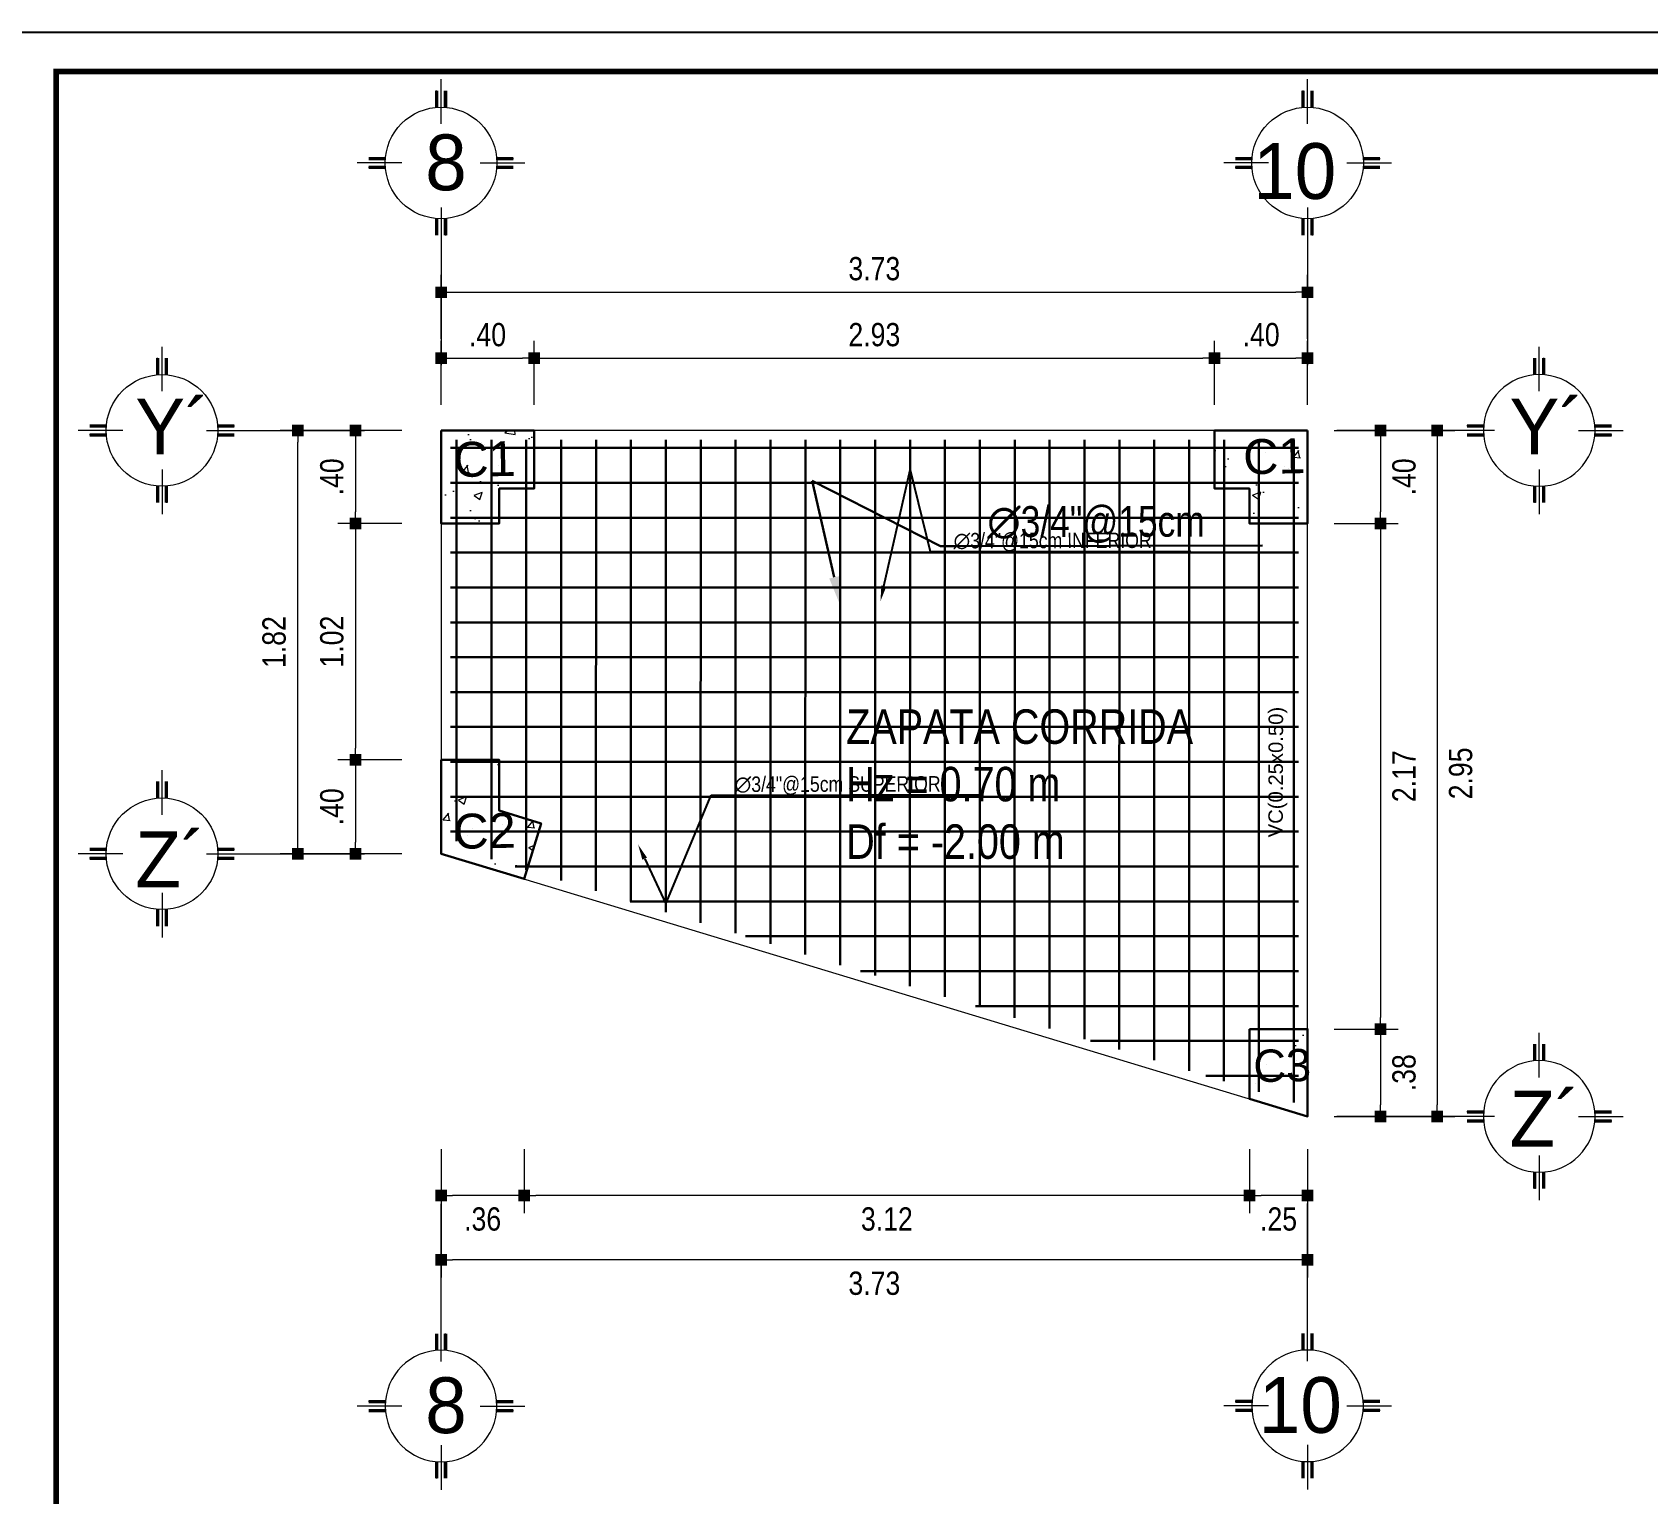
# Model space of a CAD drawing. Header units: millimetres. Extents: x -3570 to 5754, y -12788176 to 1214.
# Drawn here: x 3316.53 to 3330.42, y 1138.35 to 1150.92 of the extents above; entities that cross this region are included whole.
import ezdxf
from ezdxf import colors
from ezdxf.entities.mleader import LeaderData, LeaderLine
from ezdxf.math import Vec2, Vec3

# ---------------------------------------------------------------- set-up
doc = ezdxf.new("R2010")
doc.units = ezdxf.units.MM
doc.linetypes.add('ACAD_ISO04W100', pattern=[30, 24, -3, 0, -3])
doc.layers.add('.D1 cotas', color=1, linetype='Continuous')
doc.layers.add('.D1 Texto', color=7, linetype='Continuous')
for name, color, linetype, lineweight in [('49. EJES.', 152, 'Continuous', 5), ('COTAS & TEXTOS', 131, 'Continuous', 0), ('MEMBR', 250, 'Continuous', 25), ('SGE_0.05', 8, 'Continuous', 0), ('Texto', 7, 'Continuous', 5), ('TEXTOS', 2, 'Continuous', 20)]:
    doc.layers.add(name, color=color, linetype=linetype, lineweight=lineweight)
doc.styles.add('Anot 2mm', font='ARIALN.TTF', dxfattribs={"height": 0.002})
doc.styles.add('ARIAL', font='arial.ttf')
doc.styles.add('arial narrow', font='ARIALN.TTF')
doc.styles.add('nemi', font='GOTHIC.TTF')
doc.styles.get("Standard").update_dxf_attribs({"font": 'arial.ttf'})
doc.dimstyles.new('ROMAN50', dxfattribs={"dimtxt": 0.1, "dimasz": 0.05, "dimexe": 0.075, "dimexo": 0.05, "dimgap": 0.05, "dimtad": 2, "dimzin": 4, "dimdsep": 46, "dimtxsty": 'arial narrow', "dimblk": 'BOXFILLED', "dimcen": 0.07, "dimclrd": 142, "dimclre": 142, "dimclrt": 2, "dimaunit": 1, "dimadec": 0, "dimazin": 0, "dimtfac": 1, "dimtix": 1, "dimtmove": 0, "dimatfit": 3, "dimldrblk": 'BOXFILLED', "dimfxl": 0.2, "dimfxlon": 1, "dimtolj": 1, "dimtzin": 0, "dimlwd": 9, "dimlwe": 9, "dimarcsym": 0})

# ---------------------------------------------------------------- blocks, each defined once
blk = doc.blocks.new('C14')
at = {"layer": 'SGE_0.05'}
h = blk.add_hatch(dxfattribs=at)
h.set_pattern_fill('AR-CONC', color=8, scale=0.002)
h.paths.add_polyline_path([(3297.82, 1121.1203), (3298.1778, 1121.0118), (3298.2503, 1121.251), (3298.07, 1121.3057), (3298.07, 1121.5241), (3297.82, 1121.5241)])
h.paths.add_polyline_path([(3301.5461, 1120.3666), (3301.2961, 1120.3666), (3301.2961, 1120.0665), (3301.5461, 1119.9908)])
h.paths.add_polyline_path([(3301.5461, 1122.9409), (3301.1461, 1122.9409), (3301.1461, 1122.6909), (3301.2961, 1122.6909), (3301.2961, 1122.5409), (3301.5461, 1122.5409)])
h.paths.add_polyline_path([(3297.82, 1122.9409), (3297.82, 1122.5409), (3298.07, 1122.5409), (3298.07, 1122.6909), (3298.22, 1122.6909), (3298.22, 1122.9409)])
at = {"color": 5, "lineweight": 30, "elevation": 0}
for points in [[(3297.82, 1122.9409), (3297.82, 1122.5409), (3298.07, 1122.5409), (3298.07, 1122.6909), (3298.22, 1122.6909), (3298.22, 1122.9409), (3297.82, 1122.9409)], [(3297.82, 1121.5241), (3297.82, 1121.1203), (3298.1778, 1121.0118), (3298.2503, 1121.251), (3298.07, 1121.3057), (3298.07, 1121.5241), (3297.82, 1121.5241)]]:
    blk.add_lwpolyline(points, dxfattribs=at)
at = {"color": 5, "lineweight": 30}
for points in [[(3301.5461, 1122.9409), (3301.5461, 1122.5409), (3301.2961, 1122.5409), (3301.2961, 1122.6909), (3301.1461, 1122.6909), (3301.1461, 1122.9409), (3301.5461, 1122.9409)], [(3301.2961, 1120.3666), (3301.5461, 1120.3666), (3301.5461, 1119.9908), (3301.2961, 1120.0665), (3301.2961, 1120.3666)]]:
    blk.add_lwpolyline(points, dxfattribs=at)
at = {"layer": 'COTAS & TEXTOS', "color": 7, "attachment_point": 1, "rotation": 1.20422, "style": 'ARIAL'}
for s, insert, char_height, width in [('C1', (3297.8716, 1122.8899, -1333), 0.15, 0.065993), ('C1', (3301.2672, 1122.9017, -1333), 0.15, 0.065993), ('C2', (3297.8716, 1121.2909, -1333), 0.15, 0.070307), ('C3', (3301.3111, 1120.2767, -1235.5015), 0.13903, 0.061166)]:
    blk.add_mtext(s, dxfattribs=dict(at, insert=insert, char_height=char_height, width=width))
blk = doc.blocks.new('_BoxFilled')
at = {"color": 0, "linetype": 'ByBlock', "lineweight": -2}
blk.add_line((-0.5, 0), (-1, 0), dxfattribs=at)
at = {"color": 0, "linetype": 'ByBlock'}
blk.add_solid([(-0.5, 0.5), (0.5, 0.5), (-0.5, -0.5), (0.5, -0.5)], dxfattribs=at)
blk = doc.blocks.new('*D593')
at = {"color": 142, "lineweight": 9, "transparency": 16777216}
for p, q in [((3321.9451, 1144.2737), (3321.9451, 1144.5487)), ((3322.3451, 1144.2737), (3322.3451, 1144.5487)), ((3321.9951, 1144.4737), (3322.2951, 1144.4737))]:
    blk.add_line(p, q, dxfattribs=at)
at = {"layer": 'Defpoints', "color": 0, "lineweight": -2, "transparency": 16777216}
for p in [(3322.3451, 1144.4737), (3321.9451, 1144.1636), (3322.3451, 1144.1636)]:
    blk.add_point(p, dxfattribs=at)
at = {"color": 142, "lineweight": 9, "transparency": 16777216, "xscale": 0.05, "yscale": 0.05, "zscale": 0.05, "rotation": 180}
blk.add_blockref('_BoxFilled', (3321.9451, 1144.4737), dxfattribs=at)
at = {"color": 142, "lineweight": 9, "transparency": 16777216, "xscale": 0.05, "yscale": 0.05, "zscale": 0.05}
blk.add_blockref('_BoxFilled', (3322.3451, 1144.4737), dxfattribs=at)
at = {"color": 7, "lineweight": 20, "transparency": 16777216, "insert": (3322.1451, 1144.5748), "char_height": 0.1, "attachment_point": 5, "style": 'arial narrow'}
blk.add_mtext('\\A1;.40', dxfattribs=at)
blk = doc.blocks.new('*D594')
at = {"color": 142, "lineweight": 9, "transparency": 16777216}
for p, q in [((3322.3451, 1144.2737), (3322.3451, 1144.5487)), ((3325.2712, 1144.2737), (3325.2712, 1144.5487)), ((3322.3951, 1144.4737), (3325.2212, 1144.4737))]:
    blk.add_line(p, q, dxfattribs=at)
at = {"layer": 'Defpoints', "color": 0, "lineweight": -2, "transparency": 16777216}
for p in [(3325.2712, 1144.4737), (3322.3451, 1144.1636), (3325.2712, 1144.1636)]:
    blk.add_point(p, dxfattribs=at)
at = {"color": 142, "lineweight": 9, "transparency": 16777216, "xscale": 0.05, "yscale": 0.05, "zscale": 0.05, "rotation": 180}
blk.add_blockref('_BoxFilled', (3322.3451, 1144.4737), dxfattribs=at)
at = {"color": 142, "lineweight": 9, "transparency": 16777216, "xscale": 0.05, "yscale": 0.05, "zscale": 0.05}
blk.add_blockref('_BoxFilled', (3325.2712, 1144.4737), dxfattribs=at)
at = {"color": 7, "lineweight": 20, "transparency": 16777216, "insert": (3323.8081, 1144.5748), "char_height": 0.1, "attachment_point": 5, "style": 'arial narrow'}
blk.add_mtext('\\A1;2.93', dxfattribs=at)
blk = doc.blocks.new('*D595')
at = {"color": 142, "lineweight": 9, "transparency": 16777216}
for p, q in [((3325.2711, 1144.2737), (3325.2711, 1144.5487)), ((3325.6711, 1144.2737), (3325.6711, 1144.5487)), ((3325.3211, 1144.4737), (3325.6211, 1144.4737))]:
    blk.add_line(p, q, dxfattribs=at)
at = {"layer": 'Defpoints', "color": 0, "lineweight": -2, "transparency": 16777216}
for p in [(3325.6711, 1144.4737), (3325.2711, 1144.1636), (3325.6711, 1144.1636)]:
    blk.add_point(p, dxfattribs=at)
at = {"color": 142, "lineweight": 9, "transparency": 16777216, "xscale": 0.05, "yscale": 0.05, "zscale": 0.05, "rotation": 180}
blk.add_blockref('_BoxFilled', (3325.2711, 1144.4737), dxfattribs=at)
at = {"color": 142, "lineweight": 9, "transparency": 16777216, "xscale": 0.05, "yscale": 0.05, "zscale": 0.05}
blk.add_blockref('_BoxFilled', (3325.6711, 1144.4737), dxfattribs=at)
at = {"color": 7, "lineweight": 20, "transparency": 16777216, "insert": (3325.4711, 1144.5748), "char_height": 0.1, "attachment_point": 5, "style": 'arial narrow'}
blk.add_mtext('\\A1;.40', dxfattribs=at)
blk = doc.blocks.new('*D596')
at = {"color": 142, "lineweight": 9, "transparency": 16777216}
for p, q in [((3321.9451, 1144.5574), (3321.9451, 1144.8324)), ((3325.6711, 1144.5574), (3325.6711, 1144.8324)), ((3321.9951, 1144.7574), (3325.6211, 1144.7574))]:
    blk.add_line(p, q, dxfattribs=at)
at = {"layer": 'Defpoints', "color": 0, "lineweight": -2, "transparency": 16777216}
for p in [(3325.6711, 1144.7574), (3321.9451, 1143.8656), (3325.6711, 1143.8656)]:
    blk.add_point(p, dxfattribs=at)
at = {"color": 142, "lineweight": 9, "transparency": 16777216, "xscale": 0.05, "yscale": 0.05, "zscale": 0.05, "rotation": 180}
blk.add_blockref('_BoxFilled', (3321.9451, 1144.7574), dxfattribs=at)
at = {"color": 142, "lineweight": 9, "transparency": 16777216, "xscale": 0.05, "yscale": 0.05, "zscale": 0.05}
blk.add_blockref('_BoxFilled', (3325.6711, 1144.7574), dxfattribs=at)
at = {"color": 7, "lineweight": 20, "transparency": 16777216, "insert": (3323.8081, 1144.8585), "char_height": 0.1, "attachment_point": 5, "style": 'arial narrow'}
blk.add_mtext('\\A1;3.73', dxfattribs=at)
blk = doc.blocks.new('*D597')
at = {"color": 142, "lineweight": 9, "transparency": 16777216}
for p, q in [((3325.7849, 1144.1636), (3326.0599, 1144.1636)), ((3325.9849, 1144.1136), (3325.9849, 1143.8136)), ((3325.7849, 1143.7636), (3326.0599, 1143.7636))]:
    blk.add_line(p, q, dxfattribs=at)
at = {"layer": 'Defpoints', "color": 0, "lineweight": -2, "transparency": 16777216}
for p in [(3325.6711, 1144.1636), (3325.6711, 1143.7636), (3325.9849, 1143.7636)]:
    blk.add_point(p, dxfattribs=at)
at = {"color": 142, "lineweight": 9, "transparency": 16777216, "xscale": 0.05, "yscale": 0.05, "zscale": 0.05}
for p, rotation in [((3325.9849, 1144.1636), 90), ((3325.9849, 1143.7636), 270)]:
    blk.add_blockref('_BoxFilled', p, dxfattribs=dict(at, rotation=rotation))
at = {"color": 7, "lineweight": 20, "transparency": 16777216, "insert": (3326.0859, 1143.9636), "char_height": 0.1, "attachment_point": 5, "rotation": 90, "style": 'arial narrow'}
blk.add_mtext('\\A1;.40', dxfattribs=at)
blk = doc.blocks.new('*D598')
at = {"color": 142, "lineweight": 9, "transparency": 16777216}
for p, q in [((3325.7849, 1143.7636), (3326.0599, 1143.7636)), ((3325.9849, 1143.7136), (3325.9849, 1141.6393)), ((3325.7849, 1141.5893), (3326.0599, 1141.5893))]:
    blk.add_line(p, q, dxfattribs=at)
at = {"layer": 'Defpoints', "color": 0, "lineweight": -2, "transparency": 16777216}
for p in [(3325.6711, 1143.7636), (3325.6711, 1141.5893), (3325.9849, 1141.5893)]:
    blk.add_point(p, dxfattribs=at)
at = {"color": 142, "lineweight": 9, "transparency": 16777216, "xscale": 0.05, "yscale": 0.05, "zscale": 0.05}
for p, rotation in [((3325.9849, 1143.7636), 90), ((3325.9849, 1141.5893), 270)]:
    blk.add_blockref('_BoxFilled', p, dxfattribs=dict(at, rotation=rotation))
at = {"color": 7, "lineweight": 20, "transparency": 16777216, "insert": (3326.0851, 1142.6765), "char_height": 0.1, "attachment_point": 5, "rotation": 90, "style": 'arial narrow'}
blk.add_mtext('\\A1;2.17', dxfattribs=at)
blk = doc.blocks.new('*D599')
at = {"color": 142, "lineweight": 9, "transparency": 16777216}
for p, q in [((3325.7849, 1141.5893), (3326.0599, 1141.5893)), ((3325.9849, 1141.5393), (3325.9849, 1141.2635)), ((3325.7849, 1141.2135), (3326.0599, 1141.2135))]:
    blk.add_line(p, q, dxfattribs=at)
at = {"layer": 'Defpoints', "color": 0, "lineweight": -2, "transparency": 16777216}
for p in [(3325.6711, 1141.5893), (3325.6711, 1141.2135), (3325.9849, 1141.2135)]:
    blk.add_point(p, dxfattribs=at)
at = {"color": 142, "lineweight": 9, "transparency": 16777216, "xscale": 0.05, "yscale": 0.05, "zscale": 0.05}
for p, rotation in [((3325.9849, 1141.5893), 90), ((3325.9849, 1141.2135), 270)]:
    blk.add_blockref('_BoxFilled', p, dxfattribs=dict(at, rotation=rotation))
at = {"color": 7, "lineweight": 20, "transparency": 16777216, "insert": (3326.0859, 1141.4014), "char_height": 0.1, "attachment_point": 5, "rotation": 90, "style": 'arial narrow'}
blk.add_mtext('\\A1;.38', dxfattribs=at)
blk = doc.blocks.new('*D600')
at = {"color": 142, "lineweight": 9, "transparency": 16777216}
for p, q in [((3321.777, 1144.1636), (3321.502, 1144.1636)), ((3321.577, 1144.1136), (3321.577, 1143.8136)), ((3321.777, 1143.7636), (3321.502, 1143.7636))]:
    blk.add_line(p, q, dxfattribs=at)
at = {"layer": 'Defpoints', "color": 0, "lineweight": -2, "transparency": 16777216}
for p in [(3321.9451, 1144.1636), (3321.577, 1143.7636), (3321.9451, 1143.7636)]:
    blk.add_point(p, dxfattribs=at)
at = {"color": 142, "lineweight": 9, "transparency": 16777216, "xscale": 0.05, "yscale": 0.05, "zscale": 0.05}
for p, rotation in [((3321.577, 1144.1636), 90), ((3321.577, 1143.7636), 270)]:
    blk.add_blockref('_BoxFilled', p, dxfattribs=dict(at, rotation=rotation))
at = {"color": 7, "lineweight": 20, "transparency": 16777216, "insert": (3321.476, 1143.9636), "char_height": 0.1, "attachment_point": 5, "rotation": 90, "style": 'arial narrow'}
blk.add_mtext('\\A1;.40', dxfattribs=at)
blk = doc.blocks.new('*D601')
at = {"color": 142, "lineweight": 9, "transparency": 16777216}
for p, q in [((3321.777, 1143.7636), (3321.502, 1143.7636)), ((3321.577, 1143.7136), (3321.577, 1142.7969)), ((3321.777, 1142.7469), (3321.502, 1142.7469))]:
    blk.add_line(p, q, dxfattribs=at)
at = {"layer": 'Defpoints', "color": 0, "lineweight": -2, "transparency": 16777216}
for p in [(3321.9451, 1143.7636), (3321.577, 1142.7469), (3321.9451, 1142.7469)]:
    blk.add_point(p, dxfattribs=at)
at = {"color": 142, "lineweight": 9, "transparency": 16777216, "xscale": 0.05, "yscale": 0.05, "zscale": 0.05}
for p, rotation in [((3321.577, 1143.7636), 90), ((3321.577, 1142.7469), 270)]:
    blk.add_blockref('_BoxFilled', p, dxfattribs=dict(at, rotation=rotation))
at = {"color": 7, "lineweight": 20, "transparency": 16777216, "insert": (3321.476, 1143.2553), "char_height": 0.1, "attachment_point": 5, "rotation": 90, "style": 'arial narrow'}
blk.add_mtext('\\A1;1.02', dxfattribs=at)
blk = doc.blocks.new('*D602')
at = {"color": 142, "lineweight": 9, "transparency": 16777216}
for p, q in [((3321.777, 1142.7469), (3321.502, 1142.7469)), ((3321.577, 1142.6969), (3321.577, 1142.393)), ((3321.777, 1142.343), (3321.502, 1142.343))]:
    blk.add_line(p, q, dxfattribs=at)
at = {"layer": 'Defpoints', "color": 0, "lineweight": -2, "transparency": 16777216}
for p in [(3321.9451, 1142.7469), (3321.577, 1142.343), (3321.9451, 1142.343)]:
    blk.add_point(p, dxfattribs=at)
at = {"color": 142, "lineweight": 9, "transparency": 16777216, "xscale": 0.05, "yscale": 0.05, "zscale": 0.05}
for p, rotation in [((3321.577, 1142.7469), 90), ((3321.577, 1142.343), 270)]:
    blk.add_blockref('_BoxFilled', p, dxfattribs=dict(at, rotation=rotation))
at = {"color": 7, "lineweight": 20, "transparency": 16777216, "insert": (3321.476, 1142.545), "char_height": 0.1, "attachment_point": 5, "rotation": 90, "style": 'arial narrow'}
blk.add_mtext('\\A1;.40', dxfattribs=at)
blk = doc.blocks.new('*D603')
at = {"color": 142, "lineweight": 9, "transparency": 16777216}
for p, q in [((3325.4211, 1141.0729), (3325.4211, 1140.7979)), ((3325.6711, 1141.0729), (3325.6711, 1140.7979)), ((3325.6211, 1140.8729), (3325.4711, 1140.8729))]:
    blk.add_line(p, q, dxfattribs=at)
at = {"layer": 'Defpoints', "color": 0, "lineweight": -2, "transparency": 16777216}
for p in [(3325.4211, 1141.2893), (3325.6711, 1141.2135), (3325.4211, 1140.8729)]:
    blk.add_point(p, dxfattribs=at)
at = {"color": 142, "lineweight": 9, "transparency": 16777216, "xscale": 0.05, "yscale": 0.05, "zscale": 0.05, "rotation": 180}
blk.add_blockref('_BoxFilled', (3325.4211, 1140.8729), dxfattribs=at)
at = {"color": 142, "lineweight": 9, "transparency": 16777216, "xscale": 0.05, "yscale": 0.05, "zscale": 0.05}
blk.add_blockref('_BoxFilled', (3325.6711, 1140.8729), dxfattribs=at)
at = {"color": 7, "lineweight": 20, "transparency": 16777216, "insert": (3325.5461, 1140.7718), "char_height": 0.1, "attachment_point": 5, "style": 'arial narrow'}
blk.add_mtext('\\A1;.25', dxfattribs=at)
blk = doc.blocks.new('*D604')
at = {"color": 142, "lineweight": 9, "transparency": 16777216}
for p, q in [((3322.3028, 1141.0729), (3322.3028, 1140.7979)), ((3325.4211, 1141.0729), (3325.4211, 1140.7979)), ((3325.3711, 1140.8729), (3322.3528, 1140.8729))]:
    blk.add_line(p, q, dxfattribs=at)
at = {"layer": 'Defpoints', "color": 0, "lineweight": -2, "transparency": 16777216}
for p in [(3322.3028, 1142.2346), (3325.4211, 1141.2893), (3322.3028, 1140.8729)]:
    blk.add_point(p, dxfattribs=at)
at = {"color": 142, "lineweight": 9, "transparency": 16777216, "xscale": 0.05, "yscale": 0.05, "zscale": 0.05, "rotation": 180}
blk.add_blockref('_BoxFilled', (3322.3028, 1140.8729), dxfattribs=at)
at = {"color": 142, "lineweight": 9, "transparency": 16777216, "xscale": 0.05, "yscale": 0.05, "zscale": 0.05}
blk.add_blockref('_BoxFilled', (3325.4211, 1140.8729), dxfattribs=at)
at = {"color": 7, "lineweight": 20, "transparency": 16777216, "insert": (3323.862, 1140.7718), "char_height": 0.1, "attachment_point": 5, "style": 'arial narrow'}
blk.add_mtext('\\A1;3.12', dxfattribs=at)
blk = doc.blocks.new('*D605')
at = {"color": 142, "lineweight": 9, "transparency": 16777216}
for p, q in [((3321.9451, 1141.0729), (3321.9451, 1140.7979)), ((3322.3028, 1141.0729), (3322.3028, 1140.7979)), ((3322.2528, 1140.8729), (3321.9951, 1140.8729))]:
    blk.add_line(p, q, dxfattribs=at)
at = {"layer": 'Defpoints', "color": 0, "lineweight": -2, "transparency": 16777216}
for p in [(3321.9451, 1142.343), (3322.3028, 1142.2346), (3321.9451, 1140.8729)]:
    blk.add_point(p, dxfattribs=at)
at = {"color": 142, "lineweight": 9, "transparency": 16777216, "xscale": 0.05, "yscale": 0.05, "zscale": 0.05, "rotation": 180}
blk.add_blockref('_BoxFilled', (3321.9451, 1140.8729), dxfattribs=at)
at = {"color": 142, "lineweight": 9, "transparency": 16777216, "xscale": 0.05, "yscale": 0.05, "zscale": 0.05}
blk.add_blockref('_BoxFilled', (3322.3028, 1140.8729), dxfattribs=at)
at = {"color": 7, "lineweight": 20, "transparency": 16777216, "insert": (3322.124, 1140.7718), "char_height": 0.1, "attachment_point": 5, "style": 'arial narrow'}
blk.add_mtext('\\A1;.36', dxfattribs=at)
blk = doc.blocks.new('*D606')
at = {"color": 142, "lineweight": 9, "transparency": 16777216}
for p, q in [((3326.0285, 1144.1636), (3326.3035, 1144.1636)), ((3326.2285, 1144.1136), (3326.2285, 1141.2635)), ((3326.0285, 1141.2135), (3326.3035, 1141.2135))]:
    blk.add_line(p, q, dxfattribs=at)
at = {"layer": 'Defpoints', "color": 0, "lineweight": -2, "transparency": 16777216}
for p in [(3325.6711, 1144.1636), (3325.6711, 1141.2135), (3326.2285, 1141.2135)]:
    blk.add_point(p, dxfattribs=at)
at = {"color": 142, "lineweight": 9, "transparency": 16777216, "xscale": 0.05, "yscale": 0.05, "zscale": 0.05}
for p, rotation in [((3326.2285, 1144.1636), 90), ((3326.2285, 1141.2135), 270)]:
    blk.add_blockref('_BoxFilled', p, dxfattribs=dict(at, rotation=rotation))
at = {"color": 7, "lineweight": 20, "transparency": 16777216, "insert": (3326.3295, 1142.6886), "char_height": 0.1, "attachment_point": 5, "rotation": 90, "style": 'arial narrow'}
blk.add_mtext('\\A1;2.95', dxfattribs=at)
blk = doc.blocks.new('*D607')
at = {"color": 142, "lineweight": 9, "transparency": 16777216}
for p, q in [((3321.9451, 1140.7964), (3321.9451, 1140.5214)), ((3325.6711, 1140.7964), (3325.6711, 1140.5214)), ((3325.6211, 1140.5964), (3321.9951, 1140.5964))]:
    blk.add_line(p, q, dxfattribs=at)
at = {"layer": 'Defpoints', "color": 0, "lineweight": -2, "transparency": 16777216}
for p in [(3321.9451, 1142.5483), (3325.6711, 1141.2135), (3321.9451, 1140.5964)]:
    blk.add_point(p, dxfattribs=at)
at = {"color": 142, "lineweight": 9, "transparency": 16777216, "xscale": 0.05, "yscale": 0.05, "zscale": 0.05, "rotation": 180}
blk.add_blockref('_BoxFilled', (3321.9451, 1140.5964), dxfattribs=at)
at = {"color": 142, "lineweight": 9, "transparency": 16777216, "xscale": 0.05, "yscale": 0.05, "zscale": 0.05}
blk.add_blockref('_BoxFilled', (3325.6711, 1140.5964), dxfattribs=at)
at = {"color": 7, "lineweight": 20, "transparency": 16777216, "insert": (3323.8081, 1140.4954), "char_height": 0.1, "attachment_point": 5, "style": 'arial narrow'}
blk.add_mtext('\\A1;3.73', dxfattribs=at)
blk = doc.blocks.new('*D608')
at = {"color": 142, "lineweight": 9, "transparency": 16777216}
for p, q in [((3321.5288, 1144.1636), (3321.2538, 1144.1636)), ((3321.3288, 1142.393), (3321.3288, 1144.1136)), ((3321.5288, 1142.343), (3321.2538, 1142.343))]:
    blk.add_line(p, q, dxfattribs=at)
at = {"layer": 'Defpoints', "color": 0, "lineweight": -2, "transparency": 16777216}
for p in [(3321.3288, 1144.1636), (3321.9451, 1144.1636), (3321.9451, 1142.343)]:
    blk.add_point(p, dxfattribs=at)
at = {"color": 142, "lineweight": 9, "transparency": 16777216, "xscale": 0.05, "yscale": 0.05, "zscale": 0.05}
for p, rotation in [((3321.3288, 1144.1636), 90), ((3321.3288, 1142.343), 270)]:
    blk.add_blockref('_BoxFilled', p, dxfattribs=dict(at, rotation=rotation))
at = {"color": 7, "lineweight": 20, "transparency": 16777216, "insert": (3321.2277, 1143.2533), "char_height": 0.1, "attachment_point": 5, "rotation": 90, "style": 'arial narrow'}
blk.add_mtext('\\A1;1.82', dxfattribs=at)
blk = doc.blocks.new('eje')
at = {"layer": '49. EJES.', "ltscale": 0.01}
for p, q in [((0, 0.9326), (0, 1.1246)), ((-0.0192, 1.0038), (-0.0192, 1.076)), ((-0.168, 0.7646), (-0.36, 0.7646)), ((0.168, 0.7646), (0.36, 0.7646)), ((0.2392, 0.7838), (0.3114, 0.7838)), ((-0.2392, 0.7454), (-0.3114, 0.7454)), ((0, 0.5726), (0, 0.4446)), ((0.0192, 0.5254), (0.0192, 0.4532))]:
    blk.add_line(p, q, dxfattribs=at)
at = {"layer": '49. EJES.'}
blk.add_line((0, 0.4446), (0, -0.1054), dxfattribs=at)
at = {"layer": '49. EJES.', "ltscale": 0.01, "const_width": 0.0144}
for points in [[(-0.0192, 1.0038), (-0.0192, 1.076)], [(0.0192, 1.0038), (0.0192, 1.076)], [(-0.2392, 0.7838), (-0.3114, 0.7838)], [(0.2392, 0.7838), (0.3114, 0.7838)], [(-0.2392, 0.7454), (-0.3114, 0.7454)], [(0.2392, 0.7454), (0.3114, 0.7454)], [(-0.0192, 0.5254), (-0.0192, 0.4532)], [(0.0192, 0.5254), (0.0192, 0.4532)]]:
    blk.add_lwpolyline(points, dxfattribs=at)
at = {"layer": '49. EJES.', "ltscale": 0.01}
blk.add_circle((0, 0.7646), 0.24, dxfattribs=at)
blk = doc.blocks.new('5884482')
at = {"layer": '.D1 cotas'}
ml = blk.add_multileader_mtext('Standard', dxfattribs=at)
ml.set_content("Cimiento Corrido \\Pf'c=100 kg/cm2+30%PG. ", color=7, style='Anot 2mm')
ml.set_leader_properties()
ml.build(insert=Vec2(0, 0))
ml.multileader.update_dxf_attribs({"text_left_attachment_type": 6, "text_right_attachment_type": 6, "dogleg_length": 0.005, "arrow_head_size": 0.05, "scale": 25})
ctx = ml.context
ctx.base_point, ctx.scale, ctx.char_height, ctx.arrow_head_size, ctx.landing_gap_size, ctx.plane_origin = Vec3(2937.801, 2638.6858), 25, 0.05, 0.05, 0.05, Vec3(2938.5827, 2638.8483)
ctx.left_attachment, ctx.right_attachment, ctx.text_align_type = 6, 6, 2
notes = []
notes.append((ctx, [(0, (1, 1, 0), (2938.5733, 2638.6858), (-1, 0), 0.0459, [(0, [(2938.7744, 2638.9723)], 0, [])])]))
ctx.mtext.insert, ctx.mtext.width, ctx.mtext.alignment, ctx.mtext.flow_direction = Vec3(2938.4774, 2638.7505), 0.792675, 3, 5
for ctx, leaders in notes:
    for number, flags, end, landing, length, lines in leaders:
        leader = LeaderData()
        leader.index, (leader.has_last_leader_line, leader.has_dogleg_vector, leader.attachment_direction) = number, flags
        leader.last_leader_point, leader.dogleg_vector, leader.dogleg_length = Vec3(end), Vec3(landing), length
        for number, points, colour, breaks in lines:
            line = LeaderLine()
            line.index, line.vertices, line.color, line.breaks = number, Vec3.list(points), colors.encode_raw_color(colour), breaks
            leader.lines.append(line)
        ctx.leaders.append(leader)
blk = doc.blocks.new('CIMENTACION14')
at = {"color": 5, "lineweight": 30}
blk.add_line((3325.6712, 1141.5893), (3325.4212, 1141.5893), dxfattribs=at)
at = {"color": 3, "lineweight": 0, "elevation": 0}
blk.add_lwpolyline([(3321.9451, 1144.1636), (3321.9451, 1142.343), (3325.6712, 1141.2136), (3325.6712, 1144.1636), (3321.9451, 1144.1636)], dxfattribs=at)
at = {"color": 1, "lineweight": -2, "elevation": 0}
for points in [[(3321.9851, 1144.0882), (3325.6312, 1144.0882)], [(3321.9851, 1143.9382), (3325.6312, 1143.9382)], [(3321.9851, 1143.7882), (3325.6312, 1143.7882)], [(3321.9851, 1143.6382), (3325.6312, 1143.6382)], [(3321.9851, 1143.4882), (3325.6312, 1143.4882)], [(3321.9851, 1143.3382), (3325.6312, 1143.3382)], [(3321.9851, 1143.1882), (3325.6312, 1143.1882)], [(3321.9851, 1143.0382), (3325.6312, 1143.0382)], [(3321.9851, 1142.8882), (3325.6312, 1142.8882)], [(3321.9851, 1142.7382), (3325.6312, 1142.7382)], [(3321.9851, 1142.5882), (3325.6312, 1142.5882)], [(3321.9851, 1142.4382), (3325.6312, 1142.4382)], [(3322.264, 1142.2882), (3325.6312, 1142.2882)], [(3322.7588, 1142.1382), (3325.6312, 1142.1382)], [(3323.2536, 1141.9882), (3325.6312, 1141.9882)], [(3323.7485, 1141.8382), (3325.6312, 1141.8382)], [(3324.2433, 1141.6882), (3325.6312, 1141.6882)], [(3324.7382, 1141.5382), (3325.6312, 1141.5382)], [(3325.233, 1141.3882), (3325.6312, 1141.3882)]]:
    blk.add_lwpolyline(points, dxfattribs=at)
at = {"color": 6, "lineweight": -2, "elevation": 0}
for points in [[(3322.0116, 1144.1237), (3322.0114, 1142.3972)], [(3322.1616, 1144.1236), (3322.1614, 1142.3193)], [(3322.3116, 1144.1236), (3322.3114, 1142.2738)], [(3322.4616, 1144.1236), (3322.4614, 1142.2283)], [(3322.6116, 1144.1236), (3322.6114, 1142.1829)], [(3322.7616, 1144.1236), (3322.7614, 1142.1374)], [(3322.9116, 1144.1236), (3322.9114, 1142.0919)], [(3323.0616, 1144.1236), (3323.0614, 1142.0465)], [(3323.2116, 1144.1236), (3323.2114, 1142.001)], [(3323.3616, 1144.1236), (3323.3614, 1141.9555)], [(3323.5116, 1144.1236), (3323.5114, 1141.9101)], [(3323.6616, 1144.1236), (3323.6614, 1141.8646)], [(3323.8116, 1144.1236), (3323.8114, 1141.8191)], [(3323.9616, 1144.1236), (3323.9614, 1141.7737)], [(3324.1116, 1144.1236), (3324.1114, 1141.7282)], [(3324.2616, 1144.1236), (3324.2613, 1141.6827)], [(3324.4116, 1144.1236), (3324.4113, 1141.6372)], [(3324.5616, 1144.1236), (3324.5613, 1141.5918)], [(3324.7116, 1144.1236), (3324.7113, 1141.5463)], [(3324.8616, 1144.1236), (3324.8613, 1141.5008)], [(3325.0116, 1144.1236), (3325.0113, 1141.4554)], [(3325.1616, 1144.1236), (3325.1613, 1141.4099)], [(3325.3116, 1144.1236), (3325.3113, 1141.3644)], [(3325.4616, 1144.1236), (3325.4613, 1141.319)], [(3325.6116, 1144.1236), (3325.6113, 1141.2735)]]:
    blk.add_lwpolyline(points, dxfattribs=at)
at = {"color": 6, "lineweight": 20, "rotation": 90}
for p in [(3321.51, 1144.1636), (3321.51, 1142.343)]:
    blk.add_blockref('eje', p, dxfattribs=at)
at = {"color": 5, "lineweight": 30}
blk.add_blockref('C14', (24.1251, 21.2228), dxfattribs=at)
at = {"color": 6, "lineweight": 20, "xscale": -1, "rotation": 180}
blk.add_blockref('eje', (3325.6711, 1140.7335), dxfattribs=at)
at = {"layer": 'TEXTOS', "linetype": 'ACAD_ISO04W100'}
for p in [(3321.9451, 1144.549), (3325.6711, 1144.549)]:
    blk.add_blockref('eje', p, dxfattribs=at)
at = {"layer": 'TEXTOS', "linetype": 'ACAD_ISO04W100', "xscale": -1}
for p, rotation in [((3325.9026, 1144.1636), 270), ((3325.9026, 1141.2135), 270), ((3321.9451, 1140.7326), 180)]:
    blk.add_blockref('eje', p, dxfattribs=dict(at, rotation=rotation))
at = {"layer": '.D1 Texto', "insert": (3323.6873, 1142.319), "char_height": 0.148327, "width": 2.426023, "attachment_point": 7, "style": 'Anot 2mm'}
blk.add_mtext('ZAPATA CORRIDA \\PHz = 0.70 m \\PDf = -2.00 m', dxfattribs=at)
at = {"lineweight": 15, "style": 'nemi'}
for s, p in [('8', (3321.8771, 1145.1962)), ('10', (3325.4373, 1145.1589, 0)), ('Y´', (3320.6305, 1144.0601)), ('Y´', (3326.5393, 1144.0601)), ('Z´', (3320.6305, 1142.1988)), ('Z´', (3326.5393, 1141.0839)), ('8', (3321.8771, 1139.8515)), ('10', (3325.4612, 1139.8527))]:
    blk.add_text(s, height=0.24, dxfattribs=at).set_placement(p)
at = {"layer": 'Texto'}
blk.add_text('VC(0.25x0.50)', height=0.06232, rotation=89.86388, dxfattribs=at).set_placement((3325.5644, 1142.4135))
at = {"color": 6, "lineweight": 20}
for base, p1, p2, picture, middle in [((3325.6711, 1144.7574), (3321.9451, 1143.8656), (3325.6711, 1143.8656), '*D596', (3323.8081, 1144.7574)), ((3321.9451, 1140.5964), (3325.6711, 1141.2135), (3321.9451, 1142.5483), '*D607', (3323.8081, 1140.5964))]:
    dim = blk.add_linear_dim(base=base, p1=p1, p2=p2, dimstyle='ROMAN50', override={"dimclrt": 7}, dxfattribs=at)
    dim.commit()
    dim.dimension.update_dxf_attribs({"geometry": picture, "text_midpoint": middle, "dimtype": 160})
for base, p1, p2, picture, middle in [((3322.3451, 1144.4737), (3321.9451, 1144.1636), (3322.3451, 1144.1636), '*D593', (3322.1451, 1144.5748)), ((3325.2712, 1144.4737), (3322.3451, 1144.1636), (3325.2712, 1144.1636), '*D594', (3323.8081, 1144.5748)), ((3325.6711, 1144.4737), (3325.2711, 1144.1636), (3325.6711, 1144.1636), '*D595', (3325.4711, 1144.5748)), ((3321.9451, 1140.8729), (3322.3028, 1142.2346), (3321.9451, 1142.343), '*D605', (3322.124, 1140.7718)), ((3322.3028, 1140.8729), (3325.4211, 1141.2893), (3322.3028, 1142.2346), '*D604', (3323.862, 1140.7718)), ((3325.4211, 1140.8729), (3325.6711, 1141.2135), (3325.4211, 1141.2893), '*D603', (3325.5461, 1140.7718))]:
    dim = blk.add_linear_dim(base=base, p1=p1, p2=p2, dimstyle='ROMAN50', override={"dimclrt": 7}, dxfattribs=at)
    dim.commit()
    dim.dimension.update_dxf_attribs({"geometry": picture, "text_midpoint": middle})
for base, p1, p2, picture, middle in [((3321.3288, 1144.1636), (3321.9451, 1142.343), (3321.9451, 1144.1636), '*D608', (3321.3288, 1143.2533)), ((3326.2285, 1141.2135), (3325.6711, 1144.1636), (3325.6711, 1141.2135), '*D606', (3326.2285, 1142.6886))]:
    dim = blk.add_linear_dim(base=base, p1=p1, p2=p2, angle=90, dimstyle='ROMAN50', override={"dimclrt": 7}, dxfattribs=at)
    dim.commit()
    dim.dimension.update_dxf_attribs({"geometry": picture, "text_midpoint": middle, "dimtype": 160})
for base, p1, p2, picture, middle in [((3321.577, 1143.7636), (3321.9451, 1144.1636), (3321.9451, 1143.7636), '*D600', (3321.476, 1143.9636)), ((3325.9849, 1143.7636), (3325.6711, 1144.1636), (3325.6711, 1143.7636), '*D597', (3326.0859, 1143.9636)), ((3321.577, 1142.7469), (3321.9451, 1143.7636), (3321.9451, 1142.7469), '*D601', (3321.476, 1143.2553)), ((3325.9849, 1141.5893), (3325.6711, 1143.7636), (3325.6711, 1141.5893), '*D598', (3326.0851, 1142.6765)), ((3321.577, 1142.343), (3321.9451, 1142.7469), (3321.9451, 1142.343), '*D602', (3321.476, 1142.545)), ((3325.9849, 1141.2135), (3325.6711, 1141.5893), (3325.6711, 1141.2135), '*D599', (3326.0859, 1141.4014))]:
    dim = blk.add_linear_dim(base=base, p1=p1, p2=p2, angle=90, dimstyle='ROMAN50', override={"dimclrt": 7}, dxfattribs=at)
    dim.commit()
    dim.dimension.update_dxf_attribs({"geometry": picture, "text_midpoint": middle})
at = {"layer": '.D1 cotas', "color": 5}
ml = blk.add_multileader_mtext('Standard', dxfattribs=at)
ml.set_content('∅3/4"@15cm', color=7, style='Anot 2mm')
ml.set_leader_properties()
ml.build(insert=Vec2(0, 0))
ml.multileader.update_dxf_attribs({"text_left_attachment_type": 6, "text_right_attachment_type": 6, "dogleg_length": 0.005, "arrow_head_size": 0.1328, "scale": 50})
ctx = ml.context
ctx.base_point, ctx.scale, ctx.char_height, ctx.arrow_head_size, ctx.landing_gap_size, ctx.plane_origin, ctx.plane_x_axis, ctx.plane_y_axis = Vec3(3324.1608, 1143.6654), 50, 0.13278, 0.1328, 0.1328, Vec3(3323.9414, 1143.6911), Vec3(0.999998, 0.002127), Vec3(-0.002127, 0.999998)
ctx.left_attachment, ctx.right_attachment = 6, 6
notes = []
notes.append((ctx, [(0, (1, 1, 0), (3324.0932, 1143.6653), (0.999998, 0.002127), 0.0677, [(1, [(3323.6653, 1143.4023), (3323.5407, 1143.9466)], 0, [])])]))
ctx.mtext.insert, ctx.mtext.text_direction, ctx.mtext.rotation, ctx.mtext.width, ctx.mtext.defined_height, ctx.mtext.flow_direction = Vec3(3324.2933, 1143.8375), Vec3(0.999998, 0.002127), 0.002127, 0.961292, 0.1593, 5
for ctx, leaders in notes:
    for number, flags, end, landing, length, lines in leaders:
        leader = LeaderData()
        leader.index, (leader.has_last_leader_line, leader.has_dogleg_vector, leader.attachment_direction) = number, flags
        leader.last_leader_point, leader.dogleg_vector, leader.dogleg_length = Vec3(end), Vec3(landing), length
        for number, points, colour, breaks in lines:
            line = LeaderLine()
            line.index, line.vertices, line.color, line.breaks = number, Vec3.list(points), colors.encode_raw_color(colour), breaks
            leader.lines.append(line)
        ctx.leaders.append(leader)

msp = doc.modelspace()

# ---------------------------------------------------------------- linework, layer by layer
at = {"color": 6, "lineweight": 25, "elevation": 1333}
msp.add_lwpolyline([(3316.178, 1150.92), (3358.178, 1150.92), (3358.178, 1121.22), (3316.178, 1121.22)], close=True, dxfattribs=at)
at = {"layer": 'MEMBR', "color": 7, "lineweight": 53, "ltscale": 0.025, "const_width": 0.0499}
msp.add_lwpolyline([(3316.732, 1150.583), (3357.732, 1150.583), (3357.732, 1121.883), (3316.732, 1121.883)], close=True, dxfattribs=at)

# ---------------------------------------------------------------- block references
at = {"color": 5, "lineweight": 30, "xscale": 2, "yscale": 2, "zscale": 2}
msp.add_blockref('CIMENTACION14', (-3323.848, -1140.831), dxfattribs=at)
at = {"color": 1, "lineweight": 25, "xscale": 2, "yscale": 2, "zscale": 2}
msp.add_blockref('5884482', (-2531.029, -4137.666), dxfattribs=at)

# ---------------------------------------------------------------- leaders
at = {"layer": '.D1 cotas', "color": 5}
ml = msp.add_multileader_mtext('Standard', dxfattribs=at)
ml.set_content('∅3/4"@15cm INFERIOR', color=7, style='Anot 2mm')
ml.set_leader_properties()
ml.build(insert=Vec2(0, 0))
ml.multileader.update_dxf_attribs({"text_left_attachment_type": 6, "text_right_attachment_type": 6, "dogleg_length": 0.005, "arrow_head_size": 0.133, "scale": 50})
ctx = ml.context
ctx.base_point, ctx.scale, ctx.char_height, ctx.arrow_head_size, ctx.landing_gap_size, ctx.plane_origin, ctx.plane_x_axis, ctx.plane_y_axis = Vec3(3324.316, 1146.454, 0), 50, 0.13278, 0.133, 0.133, Vec3(3324.097, 1146.317, 0), Vec3(0.999998, 0.002127), Vec3(-0.002127, 0.999998)
ctx.left_attachment, ctx.right_attachment = 6, 6
notes = []
notes.append((ctx, [(0, (1, 1, 0), (3324.249, 1146.454, 0), (0.999998, 0.002127), 0.0677, [(1, [(3323.821, 1146.028, 0), (3324.075, 1147.156, 0)], 0, [])])]))
ctx.mtext.insert, ctx.mtext.text_direction, ctx.mtext.rotation, ctx.mtext.width, ctx.mtext.defined_height, ctx.mtext.flow_direction = Vec3(3324.449, 1146.614, 0), Vec3(0.999998, 0.002127), 0.002127, 0.96129, 0.159, 5
ml = msp.add_multileader_mtext('Standard', dxfattribs=at)
ml.set_content('∅3/4"@15cm SUPERIOR', color=7, style='Anot 2mm')
ml.set_leader_properties()
ml.build(insert=Vec2(0, 0))
ml.multileader.update_dxf_attribs({"text_left_attachment_type": 6, "text_right_attachment_type": 6, "dogleg_length": 0.005, "arrow_head_size": 0.133, "scale": 50})
ctx = ml.context
ctx.base_point, ctx.scale, ctx.char_height, ctx.arrow_head_size, ctx.landing_gap_size, ctx.plane_origin, ctx.plane_x_axis, ctx.plane_y_axis = Vec3(3322.433, 1144.36, 0), 50, 0.13278, 0.133, 0.133, Vec3(3322.013, 1144.222, 0), Vec3(0.999998, 0.002127), Vec3(-0.002127, 0.999998)
ctx.left_attachment, ctx.right_attachment = 6, 6
notes.append((ctx, [(0, (1, 1, 0), (3322.365, 1144.359, 0), (0.999998, 0.002127), 0.0677, [(1, [(3321.737, 1143.933, 0), (3321.975, 1143.425, 0)], 0, [])])]))
ctx.mtext.insert, ctx.mtext.text_direction, ctx.mtext.rotation, ctx.mtext.width, ctx.mtext.defined_height, ctx.mtext.flow_direction = Vec3(3322.566, 1144.519, 0), Vec3(0.999998, 0.002127), 0.002127, 0.96129, 0.159, 5
for ctx, leaders in notes:
    for number, flags, end, landing, length, lines in leaders:
        leader = LeaderData()
        leader.index, (leader.has_last_leader_line, leader.has_dogleg_vector, leader.attachment_direction) = number, flags
        leader.last_leader_point, leader.dogleg_vector, leader.dogleg_length = Vec3(end), Vec3(landing), length
        for number, points, colour, breaks in lines:
            line = LeaderLine()
            line.index, line.vertices, line.color, line.breaks = number, Vec3.list(points), colors.encode_raw_color(colour), breaks
            leader.lines.append(line)
        ctx.leaders.append(leader)

doc.saveas('drawing.dxf')
